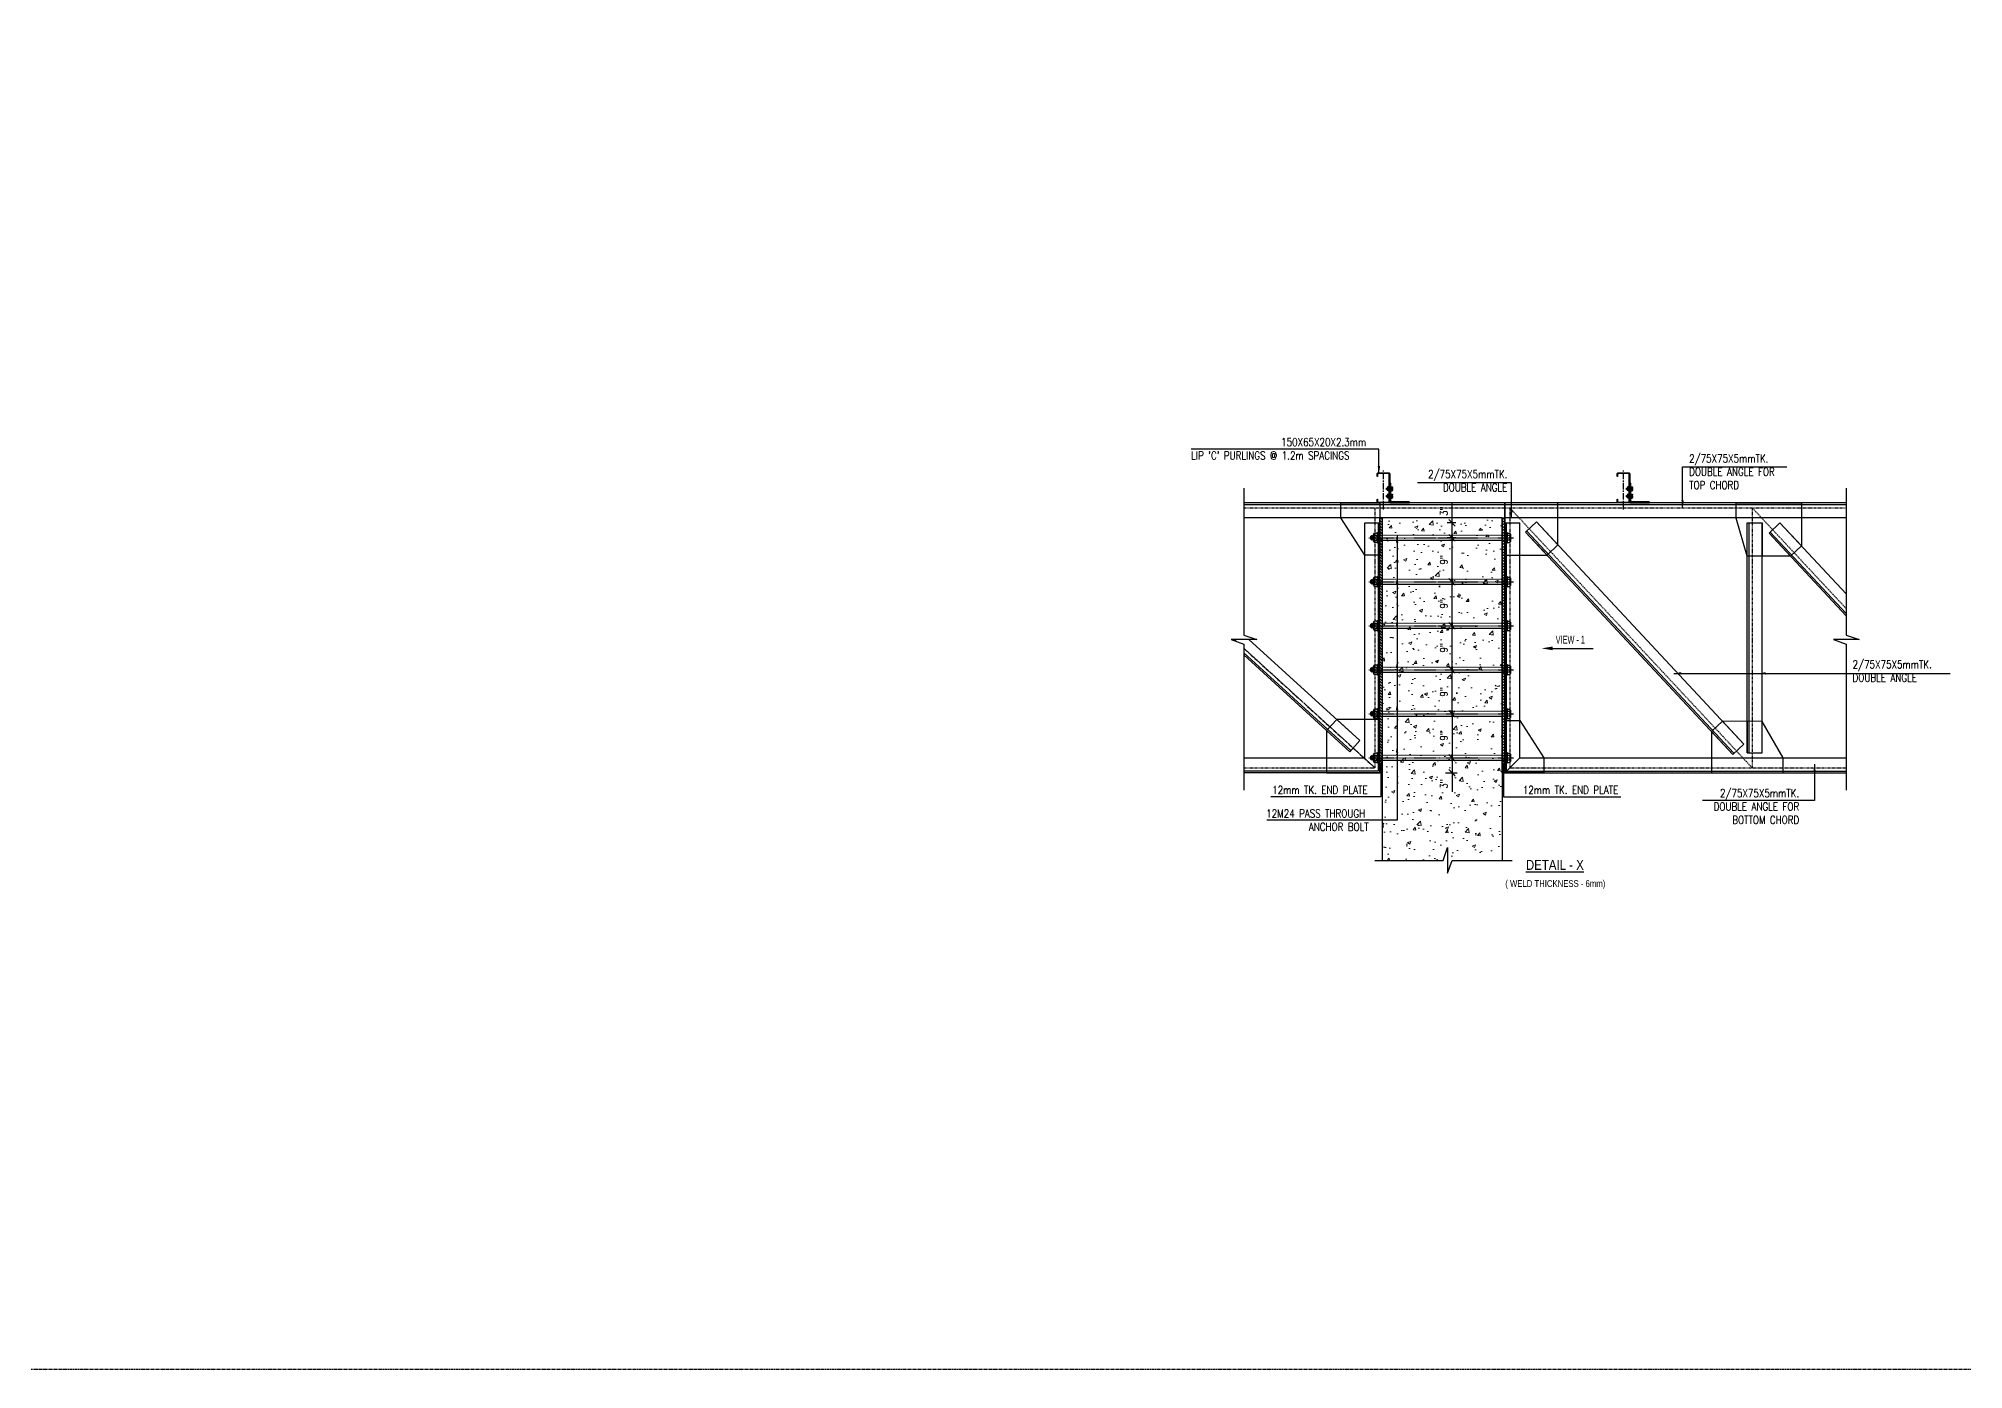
# Model space of a CAD drawing. Extents: x -95606 to 113309, y -42160 to -940.
# Drawn here: x -32789.2 to -32404.2, y -23111.4 to -22845.2 of the extents above; entities that cross this region are included whole.
import ezdxf

# ---------------------------------------------------------------- set-up
doc = ezdxf.new("R2010")
doc.units = 0
doc.header["$LTSCALE"] = 0.02
doc.header["$MEASUREMENT"] = 0
doc.header["$PDMODE"] = 3
doc.header["$PDSIZE"] = -2
for name, pattern in [('CENTER', [50.8, 31.75, -6.35, 6.35, -6.35]), ('CENTERX2', [101.6, 63.5, -12.7, 12.7, -12.7]), ('DASHEDX2', [1.5, 1, -0.5]), ('HIDDEN', [9.525, 6.35, -3.175])]:
    doc.linetypes.add(name, pattern=pattern)
doc.layers.get('0').update_dxf_attribs({"linetype": 'CONTINUOUS'})
doc.layers.get('DEFPOINTS').update_dxf_attribs({"linetype": 'CONTINUOUS'})
for name, color, linetype in [('A-5T', 4, 'CONTINUOUS'), ('A-C PURLIN', 1, 'CONTINUOUS'), ('A-GRID', 7, 'CENTERX2'), ('A-OL', 2, 'CONTINUOUS'), ('A-P FRAME', 4, 'CONTINUOUS'), ('A-WELD', 6, 'CONTINUOUS'), ('dimentions', 8, 'CONTINUOUS'), ('DROP', 7, 'CONTINUOUS'), ('EXLINE', 33, 'CONTINUOUS'), ('G-GRID', 7, 'CENTERX2'), ('GUSSET', 1, 'CONTINUOUS'), ('OL', 2, 'CONTINUOUS'), ('S-DIM', 7, 'CONTINUOUS'), ('S-TXT', 2, 'CONTINUOUS'), ('ST', 131, 'CONTINUOUS')]:
    doc.layers.add(name, color=color, linetype=linetype)
doc.layers.add('HACH', color=8, linetype='CONTINUOUS', lineweight=9)
doc.layers.add('Layer4', color=4, linetype='CONTINUOUS', lineweight=25)
doc.styles.add('ROMANS', font='romans.shx', dxfattribs={"width": 0.8})
doc.styles.get("Standard").update_dxf_attribs({"font": 'ISOCP'})
doc.dimstyles.new('DA16', dxfattribs={"dimscale": 16, "dimtxt": 0.1, "dimasz": 0.09375, "dimexe": 0, "dimexo": 0, "dimgap": 0.03125, "dimtad": 1, "dimdec": 0, "dimzin": 7, "dimdsep": 46, "dimlunit": 4, "dimtxsty": 'ROMANS', "dimcen": 0.09375, "dimclrd": 1, "dimclre": 1, "dimclrt": 2, "dimadec": 0, "dimazin": 0, "dimtfac": 0.03125, "dimtdec": 4, "dimtofl": 0, "dimtmove": 0, "dimatfit": 3, "dimfxl": 1, "dimfrac": 2, "dimtolj": 1, "dimtzin": 0, "dimarcsym": 0})
doc.dimstyles.new('TK16', dxfattribs={"dimscale": 16, "dimtxt": 0.09375, "dimasz": 0.04, "dimexe": 0.0625, "dimexo": 0.015625, "dimgap": 0.046875, "dimtad": 1, "dimdec": 1, "dimzin": 11, "dimdsep": 46, "dimlunit": 4, "dimtxsty": 'ROMANS', "dimblk1": 'TK1', "dimblk2": 'TK1', "dimsah": 1, "dimcen": 0.09375, "dimclrd": 1, "dimclre": 1, "dimclrt": 2, "dimadec": 0, "dimazin": 0, "dimtfac": 1, "dimtofl": 0, "dimtmove": 0, "dimatfit": 3, "dimldrblk": 'TK1', "dimfxl": 1, "dimfrac": 2, "dimtolj": 1, "dimtzin": 9, "dimarcsym": 0})

# ---------------------------------------------------------------- blocks, each defined once
blk = doc.blocks.new('A BOLT')
at = {"layer": 'GUSSET'}
h = blk.add_hatch(dxfattribs=at)
h.set_pattern_fill('LINE', color=8, scale=12.375, angle=107, style=0)
h.set_pattern_definition([(286.416, (-3737.1646, 76954.9778), (1.483816784, 0.437161318), [])])
edge = h.paths.add_edge_path()
edge.add_line((7, -1.2), (11.8, 0.3))
edge.add_ellipse((11.2, 2.4), major_axis=(1.59, 1.59), ratio=1, start_angle=241.416, end_angle=331.416)
edge.add_line((13.3, 3.1), (13.1, 3.8))
edge.add_line((13.1, 3.8), (12.9, 4.6))
edge.add_ellipse((10.7, 3.9), major_axis=(1.59, 1.59), ratio=1, start_angle=331.416, end_angle=421.416)
edge.add_line((10.1, 6.1), (7.5, 5.3))
edge.add_line((7.5, 5.3), (5.3, 4.7))
edge.add_ellipse((5.9, 2.5), major_axis=(1.59, 1.59), ratio=1, start_angle=331.416, end_angle=421.416, ccw=False)
edge.add_line((8, 3.1), (8.3, 2.4))
edge.add_line((8.3, 2.4), (8.5, 1.6))
edge.add_ellipse((6.3, 1), major_axis=(1.59, 1.59), ratio=1, start_angle=241.416, end_angle=331.416, ccw=False)
at = {"layer": 'A-GRID'}
blk.add_line((15.8, 4.6), (-20.1, -5.9), dxfattribs=at)
at = {"layer": 'A-OL', "color": 1, "linetype": 'DASHEDX2'}
for p, q in [((-12.7, 8.6), (-11.9, 8.9)), ((-2.5, 11.6), (-3.3, 11.4)), ((-6, -14.1), (-5.2, -13.8)), ((4.2, -11.1), (3.3, -11.4))]:
    blk.add_line(p, q, dxfattribs=at)
at = {"layer": 'A-OL', "color": 1}
for p, q in [((-5.2, -13.8), (-11.9, 8.9)), ((3.3, -11.4), (-3.3, 11.4))]:
    blk.add_line(p, q, dxfattribs=at)
at = {"layer": 'OL'}
for p, q in [((-12.7, 8.6), (-6, -14.1)), ((-2.5, 11.6), (4.2, -11.1)), ((9.2, 5.8), (-0.1, 3.1))]:
    blk.add_line(p, q, dxfattribs=at)
for points in [[(-12.3, 7), (-16.9, 5.6, 0.414214), (-18.5, 2.8), (-18.1, 1.6)], [(-10.2, 0.2), (-14.9, -1.2, -0.414214), (-17.7, 0.3), (-18.1, 1.6)], [(-2, 10), (2.7, 11.3, -0.414214), (5.5, 9.8), (5.9, 8.6)], [(0, 3.1), (4.7, 4.5, 0.414214), (6.2, 7.3), (5.9, 8.6)], [(8.3, 2.4), (8, 3.1, 0.414214), (5.3, 4.7), (2.7, 3.9)], [(8.3, 2.4), (8.5, 1.6, -0.414214), (7, -1.2), (2.9, -2.4)], [(13.1, 3.8), (13.3, 3.1, -0.414214), (11.8, 0.3), (4.5, -1.9)], [(13.1, 3.8), (12.9, 4.6, 0.414214), (10.1, 6.1), (4.6, 4.5)], [(-16.8, -4.9), (-17, -4.2, -0.414214), (-15.5, -1.4), (-12.9, -0.6)], [(-16.8, -4.9), (-16.5, -5.7, 0.414214), (-13.7, -7.2), (-9.7, -6)], [(-8.5, -5.7), (-13.2, -7.1, 0.414214), (-14.7, -9.9), (-14.4, -11.1)], [(-6.5, -12.5), (-11.2, -13.9, -0.414214), (-14, -12.4), (-14.4, -11.1)], [(1.8, -2.7), (6.4, -1.3, -0.414214), (9.2, -2.8), (9.6, -4.1)], [(3.8, -9.5), (8.4, -8.2, 0.414214), (10, -5.4), (9.6, -4.1)]]:
    blk.add_lwpolyline(points, format="xyb", dxfattribs=at)
for points in [[(-0.9, 2.9), (-9.4, 0.4)], [(8.2, 5.5), (7.8, 5.4), (-0.1, 3.1)], [(-7.7, -5.3), (0.8, -2.8)]]:
    blk.add_lwpolyline(points, dxfattribs=at)
blk = doc.blocks.new('RT8-LIP')
at = {"layer": 'A-C PURLIN'}
h = blk.add_hatch(dxfattribs=at)
h.set_pattern_fill('STEEL', color=256, scale=8, angle=16.708, style=0)
h.set_pattern_definition([(61.708, (-15390.126, -58951.48), (-22.365806, 12.038718), []), (61.708, (-15393.777, -58939.315), (-22.365806, 12.038718), [])])
h.paths.add_polyline_path([(-50.1, 64.3), (-69.8, 129.9, -0.414214), (-66.4, 136.1), (-19.5, 150.2, -0.414214), (-13.3, 146.9), (-10.3, 136.8, 0.490314), (-8.8, 136.3, 0.490314), (-7.9, 137.5), (-11.6, 150, 0.414214), (-17.8, 153.3), (-69.6, 137.8, 0.414214), (-72.9, 131.6), (-52.5, 63.6), (-32.1, -4.4, 0.414214), (-25.9, -7.8), (25.9, 7.8, 0.414214), (29.2, 14), (25.5, 26.4, 0.490314), (24, 27, 0.490314), (23.1, 25.7), (26.1, 15.7, -0.414214), (22.7, 9.4), (-24.2, -4.6, -0.414214), (-30.4, -1.3)])
h = blk.add_hatch(dxfattribs=at)
h.set_pattern_fill('STEEL', color=256, scale=11, angle=106.708, style=0)
h.set_pattern_definition([(151.708, (-15373.637, -58962.002), (-16.553237, -30.752983), []), (151.708, (-15390.362, -58967.023), (-16.553237, -30.752983), [])])
h.paths.add_polyline_path([(-60.7, 86.2, 0.414214), (-64.1, 80), (-39.6, -1.4, -0.414214), (-43, -7.7), (-124.4, -32.1, 0.414214), (-127.7, -38.3), (-31.9, -9.6)])
for points in [[(24.2, 27.1), (23.7, 27, 0.414214), (23.1, 25.7), (26.1, 15.7, -0.414214), (22.7, 9.4), (-24.2, -4.6, -0.414214), (-30.4, -1.3), (-50.1, 64.3), (-69.8, 129.9, -0.414214), (-66.4, 136.1), (-19.5, 150.2, -0.414214), (-13.3, 146.9), (-10.3, 136.8, 0.414214), (-9, 136.2), (-8.5, 136.3, 0.414214), (-7.9, 137.5), (-11.6, 150, 0.414214), (-17.8, 153.3), (-69.6, 137.8, 0.414214), (-72.9, 131.6), (-52.5, 63.6), (-32.1, -4.4, 0.414214), (-25.9, -7.8), (25.9, 7.8, 0.414214), (29.2, 14), (25.5, 26.4, 0.414214)], [(-60.7, 86.2), (-31.9, -9.6), (-127.7, -38.3), (-127.7, -38.3, -0.414214), (-124.4, -32.1), (-43, -7.7, 0.414214), (-39.6, -1.4), (-64.1, 80, -0.414214), (-60.7, 86.2)]]:
    blk.add_lwpolyline(points, format="xyb", close=True, dxfattribs=at)
blk = doc.blocks.new('A$C7F18320F')
at = {"layer": 'A-C PURLIN', "xscale": 0.03999999999769976, "yscale": 0.03999999999769976, "zscale": 0.03999999999769976, "rotation": 357.2919999998659}
blk.add_blockref('RT8-LIP', (1.29, 0.32), dxfattribs=at)
at = {"layer": 'A-WELD', "xscale": 0.03999999999769976, "yscale": 0.03999999999769976, "zscale": 0.03999999999769976, "rotation": 357.2919999998659}
for p in [(-0.54, 2.81), (-0.18, 1.36)]:
    blk.add_blockref('A BOLT', p, dxfattribs=at)
blk = doc.blocks.new('TK1')
at = {"color": 4, "linetype": 'Continuous'}
blk.add_line((-1, -1), (1, 1), dxfattribs=at)
at = {"color": 1, "linetype": 'ByBlock'}
blk.add_line((-1, 0), (1, 0), dxfattribs=at)
blk = doc.blocks.new('*D858')
at = {"layer": 'DEFPOINTS', "color": 0, "lineweight": -2, "transparency": 16777216}
for p in [(-32508.02, -22989.03), (-32508.02, -22992.03), (-32506.45, -22992.03)]:
    blk.add_point(p, dxfattribs=at)
at = {"layer": 'ST', "color": 1, "lineweight": -2, "transparency": 16777216}
for p, q in [((-32507.77, -22989.03), (-32505.45, -22989.03)), ((-32506.45, -22989.67), (-32506.45, -22991.39)), ((-32507.77, -22992.03), (-32505.45, -22992.03)), ((-32506.45, -22992.03), (-32506.45, -22995.83))]:
    blk.add_line(p, q, dxfattribs=at)
at = {"layer": 'ST', "color": 1, "lineweight": -2, "transparency": 16777216, "xscale": 0.64, "yscale": 0.64, "zscale": 0.64}
for p, rotation in [((-32506.45, -22989.03), 90), ((-32506.45, -22992.03), 270)]:
    blk.add_blockref('TK1', p, dxfattribs=dict(at, rotation=rotation))
at = {"layer": 'ST', "color": 2, "transparency": 16777216, "insert": (-32508.09, -22994.25), "char_height": 1.5, "attachment_point": 5, "rotation": 90, "style": 'ROMANS'}
blk.add_mtext('\\A1;3"', dxfattribs=at)
blk = doc.blocks.new('*D859')
at = {"layer": 'DEFPOINTS', "color": 0, "lineweight": -2, "transparency": 16777216}
for p in [(-32506.45, -22945.03), (-32505.46, -22942.04), (-32505.45, -22945.03)]:
    blk.add_point(p, dxfattribs=at)
at = {"layer": 'ST', "color": 1, "lineweight": -2, "transparency": 16777216}
for p, q in [((-32506.45, -22942.04), (-32506.45, -22938.11)), ((-32505.71, -22942.04), (-32507.45, -22942.04)), ((-32505.7, -22945.03), (-32507.45, -22945.03)), ((-32506.45, -22944.39), (-32506.45, -22942.68))]:
    blk.add_line(p, q, dxfattribs=at)
at = {"layer": 'ST', "color": 1, "lineweight": -2, "transparency": 16777216, "xscale": 0.64, "yscale": 0.64, "zscale": 0.64}
for p, rotation in [((-32506.45, -22942.04), 90), ((-32506.45, -22945.03), 270)]:
    blk.add_blockref('TK1', p, dxfattribs=dict(at, rotation=rotation))
at = {"layer": 'ST', "color": 2, "transparency": 16777216, "insert": (-32508.09, -22939.69), "char_height": 1.5, "attachment_point": 5, "rotation": 90, "style": 'ROMANS'}
blk.add_mtext('\\A1;3"', dxfattribs=at)
blk = doc.blocks.new('*D861')
at = {"layer": 'DEFPOINTS', "color": 0, "lineweight": -2, "transparency": 16777216}
for p in [(-32508.02, -22980.23), (-32508.02, -22989.03), (-32506.45, -22989.03)]:
    blk.add_point(p, dxfattribs=at)
at = {"layer": 'ST', "color": 1, "lineweight": -2, "transparency": 16777216}
for p, q in [((-32507.77, -22980.23), (-32505.45, -22980.23)), ((-32506.45, -22980.87), (-32506.45, -22988.39)), ((-32507.77, -22989.03), (-32505.45, -22989.03))]:
    blk.add_line(p, q, dxfattribs=at)
at = {"layer": 'ST', "color": 1, "lineweight": -2, "transparency": 16777216, "xscale": 0.64, "yscale": 0.64, "zscale": 0.64}
for p, rotation in [((-32506.45, -22980.23), 90), ((-32506.45, -22989.03), 270)]:
    blk.add_blockref('TK1', p, dxfattribs=dict(at, rotation=rotation))
at = {"layer": 'ST', "color": 2, "transparency": 16777216, "insert": (-32508.09, -22984.63), "char_height": 1.5, "attachment_point": 5, "rotation": 90, "style": 'ROMANS'}
blk.add_mtext('\\A1;9"', dxfattribs=at)
blk = doc.blocks.new('*U1116')
at = {"color": 6, "linetype": 'HIDDEN', "ltscale": 20}
blk.add_line((-687.5, 0), (35.9, 0), dxfattribs=at)
at = {"color": 6, "ltscale": 10}
for p, q in [((-678.7, 6.1), (-676.2, 8.6)), ((-678.7, 6.1), (-678.7, -5.9)), ((-674.6, 12.1), (-676.4, 8.5)), ((-674.9, -8.3), (-676.4, 8.5)), ((-672.5, -11.9), (-674.6, 12.1)), ((-672.2, 8.5), (-674.6, 12.1)), ((-670.4, 12.1), (-672.2, 8.5)), ((-670.7, -8.3), (-672.2, 8.5)), ((-668, 8.5), (-670.4, 12.1)), ((-668.4, -11.9), (-670.4, 12.1)), ((-666.3, 12.1), (-668, 8.5)), ((-666.6, -8.3), (-668, 8.5)), ((-664.2, -11.9), (-666.3, 12.1)), ((-663.9, 8.5), (-666.3, 12.1)), ((-664, -16.8), (-663.9, 16.9)), ((-659.4, 11.3), (-648.9, 11.3)), ((-648.8, 23.3), (-659.3, 23.3)), ((-657.5, 11.3), (-648.9, 11.3)), ((4.3, 23.2), (16.4, 23.2)), ((16.4, 12), (4.3, 12)), ((21, 17.6), (20.9, -17.7)), ((-678.7, -5.9), (-676.2, -8.2)), ((-676.2, -8.2), (-674.9, -8.4)), ((-672.5, -11.9), (-674.9, -8.3)), ((-670.7, -8.3), (-672.5, -11.9)), ((-668.4, -11.9), (-670.7, -8.3)), ((-666.6, -8.3), (-668.4, -11.9)), ((-664.2, -11.9), (-666.6, -8.3)), ((-663.9, -11.4), (-664.2, -11.9)), ((-649, -23.2), (-659.5, -23.2)), ((-659.4, -11.2), (-648.9, -11.2)), ((-657.5, -11.2), (-648.9, -11.2)), ((16.3, -12), (4.3, -12)), ((4.3, -23.3), (16.3, -23.3))]:
    blk.add_line(p, q, dxfattribs=at)
at = {"color": 6, "linetype": 'HIDDEN', "ltscale": 10}
for p, q in [((-637.9, -12), (-640, 12)), ((-637.6, 8.4), (-640, 12)), ((-635.8, 12), (-637.6, 8.4)), ((-636.2, -8.4), (-637.6, 8.4)), ((0, 12), (-635.8, 12)), ((-633.8, -12), (-635.8, 12)), ((-637.9, -12), (-640, -8.9)), ((-636.2, -8.4), (-637.9, -12)), ((-633.8, -12), (-636.2, -8.4)), ((-633.8, -12), (-0.1, -12))]:
    blk.add_line(p, q, dxfattribs=at)
at = {"color": 6, "ltscale": 10}
for points in [[(-640, -27), (-644.3, -27), (-644.3, 27), (-640, 27)], [(4.3, -27), (0, -27), (0, 27), (4.3, 27)]]:
    blk.add_lwpolyline(points, close=True, dxfattribs=at)
for centre, radius, start, end in [((-657.6, 17.3), 6.25, 106.0892, 253.56845), ((-647.6, 0), 16.3, 136.226, 223.43163), ((-650.6, 17.3), 6.25, 286.08868, 73.56896), ((-660.7, 0.1), 16.3, 316.226, 43.43164), ((2.6, 0), 18.3, 318.71665, 40.941), ((15.2, 17.6), 5.75, 281.64458, 78.01306), ((-657.7, -17.2), 6.25, 106.0892, 253.56845), ((-650.7, -17.2), 6.25, 286.08868, 73.56896), ((15.1, -17.7), 5.75, 281.64458, 78.01306)]:
    blk.add_arc(centre, radius, start, end, dxfattribs=at)
blk = doc.blocks.new('*D1124')
at = {"layer": 'DEFPOINTS', "color": 0, "lineweight": -2, "transparency": 16777216}
for p in [(-32508.11, -22971.43), (-32506.45, -22971.43), (-32508.02, -22980.23)]:
    blk.add_point(p, dxfattribs=at)
at = {"layer": 'ST', "color": 1, "lineweight": -2, "transparency": 16777216}
for p, q in [((-32507.86, -22971.43), (-32505.45, -22971.43)), ((-32506.45, -22979.59), (-32506.45, -22972.07)), ((-32507.77, -22980.23), (-32505.45, -22980.23))]:
    blk.add_line(p, q, dxfattribs=at)
at = {"layer": 'ST', "color": 1, "lineweight": -2, "transparency": 16777216, "xscale": 0.64, "yscale": 0.64, "zscale": 0.64}
for p, rotation in [((-32506.45, -22971.43), 90), ((-32506.45, -22980.23), 270)]:
    blk.add_blockref('TK1', p, dxfattribs=dict(at, rotation=rotation))
at = {"layer": 'ST', "color": 2, "lineweight": -2, "transparency": 16777216, "insert": (-32508.09, -22975.83), "char_height": 1.5, "attachment_point": 5, "rotation": 90, "style": 'ROMANS'}
blk.add_mtext('\\A1;9"', dxfattribs=at)
blk = doc.blocks.new('*D1125')
at = {"layer": 'DEFPOINTS', "color": 0, "lineweight": -2, "transparency": 16777216}
for p in [(-32509.47, -22962.63), (-32506.45, -22962.63), (-32508.11, -22971.43)]:
    blk.add_point(p, dxfattribs=at)
at = {"layer": 'ST', "color": 1, "lineweight": -2, "transparency": 16777216}
for p, q in [((-32509.22, -22962.63), (-32505.45, -22962.63)), ((-32506.45, -22970.79), (-32506.45, -22963.27)), ((-32507.86, -22971.43), (-32505.45, -22971.43))]:
    blk.add_line(p, q, dxfattribs=at)
at = {"layer": 'ST', "color": 1, "lineweight": -2, "transparency": 16777216, "xscale": 0.64, "yscale": 0.64, "zscale": 0.64}
for p, rotation in [((-32506.45, -22962.63), 90), ((-32506.45, -22971.43), 270)]:
    blk.add_blockref('TK1', p, dxfattribs=dict(at, rotation=rotation))
at = {"layer": 'ST', "color": 2, "lineweight": -2, "transparency": 16777216, "insert": (-32508.09, -22967.03), "char_height": 1.5, "attachment_point": 5, "rotation": 90, "style": 'ROMANS'}
blk.add_mtext('\\A1;9"', dxfattribs=at)
blk = doc.blocks.new('*D1126')
at = {"layer": 'DEFPOINTS', "color": 0, "lineweight": -2, "transparency": 16777216}
for p in [(-32509.47, -22953.83), (-32506.45, -22953.83), (-32509.47, -22962.63)]:
    blk.add_point(p, dxfattribs=at)
at = {"layer": 'ST', "color": 1, "lineweight": -2, "transparency": 16777216}
for p, q in [((-32509.22, -22953.83), (-32505.45, -22953.83)), ((-32506.45, -22961.99), (-32506.45, -22954.47)), ((-32509.22, -22962.63), (-32505.45, -22962.63))]:
    blk.add_line(p, q, dxfattribs=at)
at = {"layer": 'ST', "color": 1, "lineweight": -2, "transparency": 16777216, "xscale": 0.64, "yscale": 0.64, "zscale": 0.64}
for p, rotation in [((-32506.45, -22953.83), 90), ((-32506.45, -22962.63), 270)]:
    blk.add_blockref('TK1', p, dxfattribs=dict(at, rotation=rotation))
at = {"layer": 'ST', "color": 2, "lineweight": -2, "transparency": 16777216, "insert": (-32508.09, -22958.23), "char_height": 1.5, "attachment_point": 5, "rotation": 90, "style": 'ROMANS'}
blk.add_mtext('\\A1;9"', dxfattribs=at)
blk = doc.blocks.new('*D1127')
at = {"layer": 'DEFPOINTS', "color": 0, "lineweight": -2, "transparency": 16777216}
for p in [(-32509.47, -22945.03), (-32506.45, -22945.03), (-32509.47, -22953.83)]:
    blk.add_point(p, dxfattribs=at)
at = {"layer": 'ST', "color": 1, "lineweight": -2, "transparency": 16777216}
for p, q in [((-32509.22, -22945.03), (-32505.45, -22945.03)), ((-32506.45, -22953.19), (-32506.45, -22945.67)), ((-32509.22, -22953.83), (-32505.45, -22953.83))]:
    blk.add_line(p, q, dxfattribs=at)
at = {"layer": 'ST', "color": 1, "lineweight": -2, "transparency": 16777216, "xscale": 0.64, "yscale": 0.64, "zscale": 0.64}
for p, rotation in [((-32506.45, -22945.03), 90), ((-32506.45, -22953.83), 270)]:
    blk.add_blockref('TK1', p, dxfattribs=dict(at, rotation=rotation))
at = {"layer": 'ST', "color": 2, "lineweight": -2, "transparency": 16777216, "insert": (-32508.09, -22949.43), "char_height": 1.5, "attachment_point": 5, "rotation": 90, "style": 'ROMANS'}
blk.add_mtext('\\A1;9"', dxfattribs=at)

msp = doc.modelspace()

# ---------------------------------------------------------------- hatches: boundary and pattern name
at = {"layer": 'dimentions', "ltscale": 2}
h = msp.add_hatch(dxfattribs=at)
h.set_pattern_fill('ANSI31', color=1, scale=3.2, angle=90, style=0)
h.set_pattern_definition([(135, (-9477.29642, 4960.5631), (-0.2828427125, -0.2828427125), [])])
h.paths.add_polyline_path([(-32520.411, -22992.029), (-32520.891, -22992.029), (-32520.89, -22941.029), (-32520.41, -22941.029)])
h = msp.add_hatch(dxfattribs=at)
h.set_pattern_fill('ANSI31', color=1, scale=3.2, angle=90, style=0)
h.set_pattern_definition([(135, (-9452.81676, 4960.5631), (-0.2828427125, -0.2828427125), [])])
h.paths.add_polyline_path([(-32495.932, -22992.029), (-32496.412, -22992.029), (-32496.41, -22941.029), (-32495.93, -22941.029)])
at = {"layer": 'HACH'}
h = msp.add_hatch(dxfattribs=at)
h.set_pattern_fill('AR-CONC', color=256, scale=0.9)
h.set_pattern_definition([(50, (-2253.6774, -161.2483), (6.45534164, -0.5647692), [0.675, -7.425]), (355, (-2253.6774, -161.248), (-1.248762, 6.7697292), [0.54, -5.94]), (100.451444, (-2253.1395, -161.2954), (5.2065796, 6.2049599), [0.5736617, -6.310279]), (46.1842, (-2253.677, -159.448), (9.605172, -1.4896735), [1.0125, -11.1375]), (96.635635, (-2252.877, -159.572), (8.4119575, 8.7670674), [0.860493, -9.4654238]), (351.184164, (-2253.677, -159.448), (8.4119575, 8.7670674), [0.81, -8.91]), (21, (-2252.7774, -159.8983), (5.3721635, -3.62357), [0.675, -7.425]), (326, (-2252.7774, -159.898), (2.189838, 6.5263504), [0.54, -5.94]), (71.451445, (-2252.33, -160.2), (7.5620014, 2.9027804), [0.5736617, -6.310279]), (37.5, (-2253.6774, -161.2483), (0.1094387, 2.99604468), [0, -5.868, 0, -6.03, 0, -5.9625]), (7.5, (-2253.6774, -161.2483), (2.36762584, 3.5497054), [0, -3.438, 0, -5.733, 0, -2.2725]), (327.5, (-2255.6844, -161.2483), (4.80440193, -0.20299385), [0, -2.25, 0, -7.02, 0, -9.315]), (317.5, (-2256.5844, -161.2483), (5.24867552, 0.90094484), [0, -2.925, 0, -4.662, 0, -6.615])])
h.paths.add_polyline_path([(-32506.97, -22948.196), (-32506.97, -22945.846), (-32509.506, -22945.846), (-32509.506, -22948.196)], flags=24)
h.paths.add_polyline_path([(-32506.97, -22954.196), (-32506.97, -22951.846), (-32509.506, -22951.846), (-32509.506, -22954.196)], flags=24)
h.paths.add_polyline_path([(-32506.97, -22960.196), (-32506.97, -22957.846), (-32509.506, -22957.846), (-32509.506, -22960.196)], flags=24)
h.paths.add_polyline_path([(-32506.97, -22966.196), (-32506.97, -22963.846), (-32509.506, -22963.846), (-32509.506, -22966.196)], flags=24)
h.paths.add_polyline_path([(-32506.97, -22972.196), (-32506.97, -22969.846), (-32509.506, -22969.846), (-32509.506, -22972.196)], flags=24)
h.paths.add_polyline_path([(-32506.97, -22978.196), (-32506.97, -22975.846), (-32509.506, -22975.846), (-32509.506, -22978.196)], flags=24)
h.paths.add_polyline_path([(-32506.97, -22984.196), (-32506.97, -22981.846), (-32509.506, -22981.846), (-32509.506, -22984.196)], flags=24)
h.paths.add_polyline_path([(-32506.97, -22992.451), (-32506.97, -22990.044), (-32509.506, -22990.044), (-32509.506, -22992.451)], flags=24)
h.paths.add_polyline_path([(-32506.417, -23009.57), (-32496.411, -23009.57), (-32496.411, -22992.029), (-32496.411, -22992.029), (-32496.411, -22986.515), (-32504.27, -22986.515), (-32504.27, -22985.555), (-32496.411, -22985.555), (-32496.411, -22980.508), (-32504.27, -22980.508), (-32504.27, -22979.548), (-32496.411, -22979.548), (-32496.411, -22974.508), (-32504.27, -22974.508), (-32504.27, -22973.548), (-32496.411, -22973.548), (-32496.411, -22968.508), (-32504.27, -22968.508), (-32504.27, -22967.548), (-32496.411, -22967.548), (-32496.411, -22962.508), (-32504.27, -22962.508), (-32504.27, -22961.548), (-32496.411, -22961.548), (-32496.412, -22956.508), (-32504.27, -22956.508), (-32504.27, -22955.548), (-32496.412, -22955.548), (-32496.412, -22950.508), (-32504.27, -22950.508), (-32504.27, -22949.548), (-32496.412, -22949.548), (-32496.412, -22944.508), (-32504.27, -22944.508), (-32504.27, -22943.548), (-32496.412, -22943.548), (-32496.412, -22941.029), (-32520.411, -22941.029), (-32520.411, -23009.568), (-32508.217, -23009.568), (-32507.342, -23006.932), (-32507.342, -23012.074)])

# ---------------------------------------------------------------- linework, layer by layer
at = {"layer": 'A-GRID'}
for p, q in [((-32520.192, -22939.402), (-32520.192, -22931.549)), ((-32472.192, -22939.402), (-32472.192, -22931.549))]:
    msp.add_line(p, q, dxfattribs=at)
at = {"layer": 'DROP', "linetype": 'CENTER', "lineweight": -2}
for p, q in [((-32550.041, -22965.366), (-32549.641, -22965.731)), ((-32548.125, -22967.113), (-32521.891, -22991.029))]:
    msp.add_line(p, q, dxfattribs=at)
msp.add_lwpolyline([(-34074.971, -15817.993), (-25761.791, -15817.993), (-25761.791, -23111.355), (-34074.971, -23111.355)], close=True, dxfattribs=at)
at = {"layer": 'EXLINE', "lineweight": -2}
for p, q in [((-32520.411, -22941.029), (-32520.411, -23009.568)), ((-32496.411, -22941.029), (-32496.411, -23009.57))]:
    msp.add_line(p, q, dxfattribs=at)
at = {"layer": 'G-GRID', "color": 8, "ltscale": 0.1}
for p, q in [((-32548.124, -22939.029), (-32427.673, -22939.029)), ((-32521.891, -22939.029), (-32521.891, -22991.029)), ((-32494.932, -22939.029), (-32494.932, -22991.029)), ((-32494.931, -22939.029), (-32446.44, -22991.029)), ((-32446.428, -22939.029), (-32446.428, -22991.029)), ((-32446.428, -22939.029), (-32427.673, -22959.142)), ((-32550.041, -22965.366), (-32549.641, -22965.731)), ((-32548.125, -22967.113), (-32521.891, -22991.029)), ((-32548.124, -22991.029), (-32521.891, -22991.029)), ((-32494.932, -22991.029), (-32427.673, -22991.029))]:
    msp.add_line(p, q, dxfattribs=at)
at = {"layer": 'Layer4'}
msp.add_line((-32443.073, -22944.093), (-32440.879, -22942.047), dxfattribs=at)
for points in [[(-32487.471, -22948.495), (-32491.751, -22943.905), (-32489.557, -22941.859), (-32485.277, -22946.449)], [(-32447.428, -22948.683), (-32447.428, -22942.029), (-32444.428, -22942.029), (-32444.428, -22948.683)], [(-32438.793, -22948.683), (-32443.073, -22944.093)], [(-32440.879, -22942.047), (-32436.598, -22946.637)], [(-32531.55, -22983.577), (-32526.912, -22987.805), (-32524.891, -22985.588), (-32529.529, -22981.36)], [(-32454.591, -22983.755), (-32450.31, -22988.345), (-32448.116, -22986.299), (-32452.396, -22981.709)], [(-32447.428, -22981.753), (-32447.428, -22988.029), (-32444.428, -22988.029), (-32444.428, -22981.753)]]:
    msp.add_lwpolyline(points, dxfattribs=at)
at = {"layer": 'S-DIM', "color": 1}
for p, q in [((-32548.124, -22938.349), (-32427.673, -22938.349)), ((-32521.211, -22942.029), (-32521.211, -22991.709)), ((-32495.612, -22942.029), (-32495.612, -22991.709)), ((-32491.517, -22943.687), (-32450.076, -22988.127)), ((-32447.108, -22942.029), (-32447.108, -22988.029)), ((-32442.839, -22943.875), (-32427.673, -22960.139)), ((-32548.125, -22968.033), (-32526.697, -22987.568)), ((-32521.211, -22991.709), (-32548.124, -22991.709)), ((-32495.612, -22991.709), (-32427.673, -22991.709))]:
    msp.add_line(p, q, dxfattribs=at)
for points in [[(-32548.124, -22935.074), (-32548.124, -22964.491), (-32545.487, -22965.366), (-32550.63, -22965.366), (-32548.125, -22966.291), (-32548.124, -22995.465)], [(-32427.673, -22935.074), (-32427.673, -22964.491), (-32425.036, -22965.366), (-32430.179, -22965.366), (-32427.674, -22966.291), (-32427.673, -22995.465)], [(-32521.909, -23009.568), (-32508.217, -23009.568), (-32507.342, -23006.932), (-32507.342, -23012.074), (-32506.417, -23009.57), (-32494.452, -23009.57)]]:
    msp.add_lwpolyline(points, dxfattribs=at)
at = {"layer": 'S-DIM', "color": 3, "linetype": 'Continuous'}
for points in [[(-32520.891, -22948.495), (-32523.891, -22948.495), (-32528.727, -22941.029), (-32528.727, -22938.029), (-32520.891, -22938.029), (-32520.891, -22948.495)], [(-32484.303, -22938.029), (-32495.932, -22938.029), (-32495.932, -22948.495), (-32492.932, -22948.495), (-32492.932, -22948.495), (-32487.471, -22948.495), (-32485.277, -22946.449), (-32485.277, -22938.029)], [(-32449.622, -22941.073), (-32449.622, -22938.029), (-32436.598, -22938.029), (-32436.598, -22946.637), (-32438.793, -22948.683), (-32447.428, -22948.683), (-32449.622, -22941.073)], [(-32529.516, -22981.371), (-32531.55, -22983.577), (-32531.55, -22992.029), (-32520.891, -22992.029), (-32520.891, -22981.371), (-32523.891, -22981.371), (-32523.891, -22981.371), (-32529.516, -22981.371), (-32529.516, -22981.371)], [(-32495.932, -22981.563), (-32492.932, -22981.563), (-32488.096, -22989.029), (-32488.096, -22992.029), (-32495.932, -22992.029), (-32495.932, -22981.563)], [(-32454.591, -22983.755), (-32454.591, -22992.029), (-32440.242, -22992.029), (-32440.242, -22989.029), (-32444.428, -22981.753), (-32452.396, -22981.709), (-32454.591, -22983.755)]]:
    msp.add_lwpolyline(points, dxfattribs=at)
at = {"layer": 'S-DIM', "color": 1}
for points in [[(-32520.411, -22992.029), (-32520.891, -22992.029), (-32520.891, -22941.029), (-32520.411, -22941.029)], [(-32495.932, -22992.029), (-32496.411, -22992.029), (-32496.412, -22941.029), (-32495.932, -22941.029)]]:
    msp.add_lwpolyline(points, close=True, dxfattribs=at)
at = {"layer": 'S-TXT'}
for p, q in [((-32427.673, -22938.029), (-32548.124, -22938.029)), ((-32496.411, -22941.029), (-32548.124, -22941.029)), ((-32496.411, -22941.029), (-32548.124, -22941.029)), ((-32495.932, -22992.029), (-32495.932, -22938.029)), ((-32427.673, -22941.029), (-32495.932, -22941.029)), ((-32523.891, -22989.029), (-32523.891, -22942.029)), ((-32523.891, -22942.029), (-32520.891, -22942.029)), ((-32495.932, -22942.029), (-32492.932, -22942.029)), ((-32492.932, -22989.029), (-32492.932, -22942.029)), ((-32491.751, -22943.905), (-32489.557, -22941.859)), ((-32450.31, -22988.345), (-32491.751, -22943.905)), ((-32448.116, -22986.299), (-32489.557, -22941.859)), ((-32447.428, -22988.029), (-32447.428, -22942.029)), ((-32447.428, -22942.029), (-32444.428, -22942.029)), ((-32444.428, -22988.029), (-32444.428, -22942.029)), ((-32427.673, -22960.608), (-32443.073, -22944.093)), ((-32427.673, -22956.209), (-32440.879, -22942.047)), ((-32547.981, -22964.538), (-32548.124, -22964.408)), ((-32526.912, -22987.805), (-32548.125, -22968.466)), ((-32524.891, -22985.588), (-32547.073, -22965.366)), ((-32526.912, -22987.805), (-32524.891, -22985.588)), ((-32450.31, -22988.345), (-32448.116, -22986.299)), ((-32548.124, -22989.029), (-32523.891, -22989.029)), ((-32492.932, -22989.029), (-32495.932, -22992.029)), ((-32492.932, -22989.029), (-32427.673, -22989.029)), ((-32447.428, -22988.029), (-32444.428, -22988.029)), ((-32520.891, -22992.029), (-32548.124, -22992.029)), ((-32496.411, -22992.029), (-32427.673, -22992.029))]:
    msp.add_line(p, q, dxfattribs=at)
at = {"layer": 'S-TXT', "color": 4}
msp.add_lwpolyline([(-32487.061, -22967.142), (-32478.216, -22967.142)], dxfattribs=at)
msp.add_solid([(-32486.311, -22967.517), (-32488.561, -22967.142), (-32486.311, -22966.767)], dxfattribs=at)

# ---------------------------------------------------------------- block references
at = {"ltscale": 44, "xscale": -0.9833464483156201, "yscale": 0.983346448316297, "zscale": 0.9833464483155909, "rotation": 14.00000000113416}
for p in [(-32518.879, -22938.029), (-32470.879, -22938.029)]:
    msp.add_blockref('A$C7F18320F', p, dxfattribs=at)
at = {"layer": 'A-P FRAME', "xscale": 0.04, "yscale": 0.04, "zscale": 0.04}
for p in [(-32495.612, -22945.029), (-32495.612, -22953.829), (-32495.612, -22962.629), (-32495.612, -22971.429), (-32495.612, -22980.229), (-32495.612, -22989.029)]:
    msp.add_blockref('*U1116', p, dxfattribs=at)

# ---------------------------------------------------------------- texts
at = {"layer": 'A-5T', "insert": (-32486.277, -23009.442), "char_height": 2, "attachment_point": 1}
msp.add_mtext('\\pi-5.4143;{\\fSwis721 Cn BT|b0|i0|c0|p34;\\L\\C4;DETAIL - X}', dxfattribs=at)
at = {"layer": 'S-DIM', "color": 2, "char_height": 1.6, "style": 'ROMANS'}
for s, insert, attachment_point in [("\\pi85.908;150X65X20X2.3mm \\P\\pi67.927;LIP 'C' PURLINGS @ 1.2m SPACINGS ", (-32626.554, -22927.236), 4), ('2/75X75X5mmTK. \\PDOUBLE ANGLE FOR\\PTOP CHORD', (-32459.042, -22931.829), 4), ('2/75X75X5mmTK. \\PDOUBLE ANGLE', (-32495.389, -22933.62), 6), ('2/75X75X5mmTK. \\PDOUBLE ANGLE', (-32426.362, -22971.676), 4), ('2/75X75X5mmTK. \\PDOUBLE ANGLE FOR\\PBOTTOM CHORD', (-32437.029, -22998.77), 6)]:
    msp.add_mtext_dynamic_manual_height_columns(s, width=104.19387, gutter_width=16, heights=[0], dxfattribs=dict(at, insert=insert, attachment_point=attachment_point))
for insert, attachment_point in [((-32542.432, -22995.459), 4), ((-32473.217, -22995.459), 6)]:
    msp.add_mtext('12mm TK. END PLATE', dxfattribs=dict(at, insert=insert, attachment_point=attachment_point))
at = {"layer": 'S-DIM', "color": 2, "insert": (-32550.122, -23001.494), "char_height": 1.6, "width": 28.4865, "attachment_point": 4, "style": 'ROMANS'}
msp.add_mtext('\\pi6.4827;12M24 PASS THROUGH \\P\\pi15.016;ANCHOR BOLT', dxfattribs=at)
at = {"layer": 'S-TXT', "color": 4, "insert": (-32479.87, -22965.393), "char_height": 1.6, "width": 7.67821, "attachment_point": 6, "style": 'ROMANS'}
msp.add_mtext('{\\fSwis721 Cn BT|b0|i0|c0|p34;VIEW - 1}', dxfattribs=at)
at = {"layer": 'S-TXT', "color": 4, "insert": (-32495.813, -23014.372), "char_height": 1.34906, "attachment_point": 4}
msp.add_mtext('{\\fSwis721 Cn BT|b0|i0|c0|p34;( WELD THICKNESS - 6mm)}', dxfattribs=at)

# ---------------------------------------------------------------- dimensions: what is measured, and where the dimension line sits
at = {"layer": 'ST', "color": 0}
dim = msp.add_linear_dim(base=(-32506.452, -22945.029), p1=(-32505.458, -22942.036), p2=(-32505.452, -22945.029), angle=90, dimstyle='TK16', override={"dimfxl": 1.25, "dimfxlon": 1}, dxfattribs=at)
dim.commit()
dim.dimension.update_dxf_attribs({"geometry": '*D859', "text_midpoint": (-32506.452, -22939.693), "dimtype": 160})
at = {"layer": 'ST', "lineweight": -2}
for base, p1, p2, picture, middle in [((-32506.452, -22945.029), (-32509.473, -22953.829), (-32509.473, -22945.029), '*D1127', (-32508.095, -22949.429)), ((-32506.452, -22953.829), (-32509.473, -22962.629), (-32509.473, -22953.829), '*D1126', (-32508.095, -22958.229)), ((-32506.452, -22962.629), (-32508.107, -22971.429), (-32509.473, -22962.629), '*D1125', (-32508.095, -22967.029)), ((-32506.452, -22971.429), (-32508.015, -22980.229), (-32508.107, -22971.429), '*D1124', (-32508.095, -22975.829))]:
    dim = msp.add_linear_dim(base=base, p1=p1, p2=p2, angle=90, dimstyle='TK16', override={"dimtmove": 1, "dimfxl": 1.25, "dimfxlon": 1}, dxfattribs=at)
    dim.commit()
    dim.dimension.update_dxf_attribs({"geometry": picture, "text_midpoint": middle})
at = {"layer": 'ST', "color": 0}
for base, p1, p2, picture, middle in [((-32506.452, -22989.029), (-32508.015, -22980.229), (-32508.015, -22989.029), '*D861', (-32508.095, -22984.629)), ((-32506.452, -22992.029), (-32508.015, -22989.029), (-32508.015, -22992.029), '*D858', (-32508.095, -22994.247))]:
    dim = msp.add_linear_dim(base=base, p1=p1, p2=p2, angle=90, dimstyle='TK16', override={"dimfxl": 1.25, "dimfxlon": 1}, dxfattribs=at)
    dim.commit()
    dim.dimension.update_dxf_attribs({"geometry": picture, "text_midpoint": middle})

# ---------------------------------------------------------------- leaders
at = {"layer": 'dimentions'}
for points in [[(-32521.086, -22932.148), (-32521.086, -22927.301), (-32558.647, -22927.301)], [(-32460.354, -22939.029), (-32460.354, -22930.846), (-32439.522, -22930.846)], [(-32494.581, -22940.954), (-32494.581, -22934.009), (-32513.364, -22934.009)], [(-32517.456, -22944.508), (-32517.456, -23001.523), (-32543.523, -23001.523)], [(-32517.456, -22952.758), (-32517.456, -22957.391)], [(-32517.456, -22961.232), (-32517.456, -22965.865)], [(-32517.456, -22969.581), (-32517.456, -22974.214)], [(-32462.118, -22972.143), (-32444.563, -22972.143), (-32423.731, -22972.143)], [(-32445.229, -22972.143), (-32427.674, -22972.143), (-32406.842, -22972.143)], [(-32517.456, -22978.022), (-32517.456, -22982.655)], [(-32517.456, -22986.515), (-32517.456, -22991.148)], [(-32520.673, -22990.018), (-32520.673, -22996.846), (-32542.718, -22996.846)], [(-32496.176, -22990.018), (-32496.176, -22996.846), (-32472.711, -22996.846)], [(-32433.964, -22990.288), (-32433.964, -22997.568), (-32456.373, -22997.568)]]:
    msp.add_leader(points, dimstyle='DA16', override={"dimtad": 0}, dxfattribs=at)

doc.saveas('drawing.dxf')
